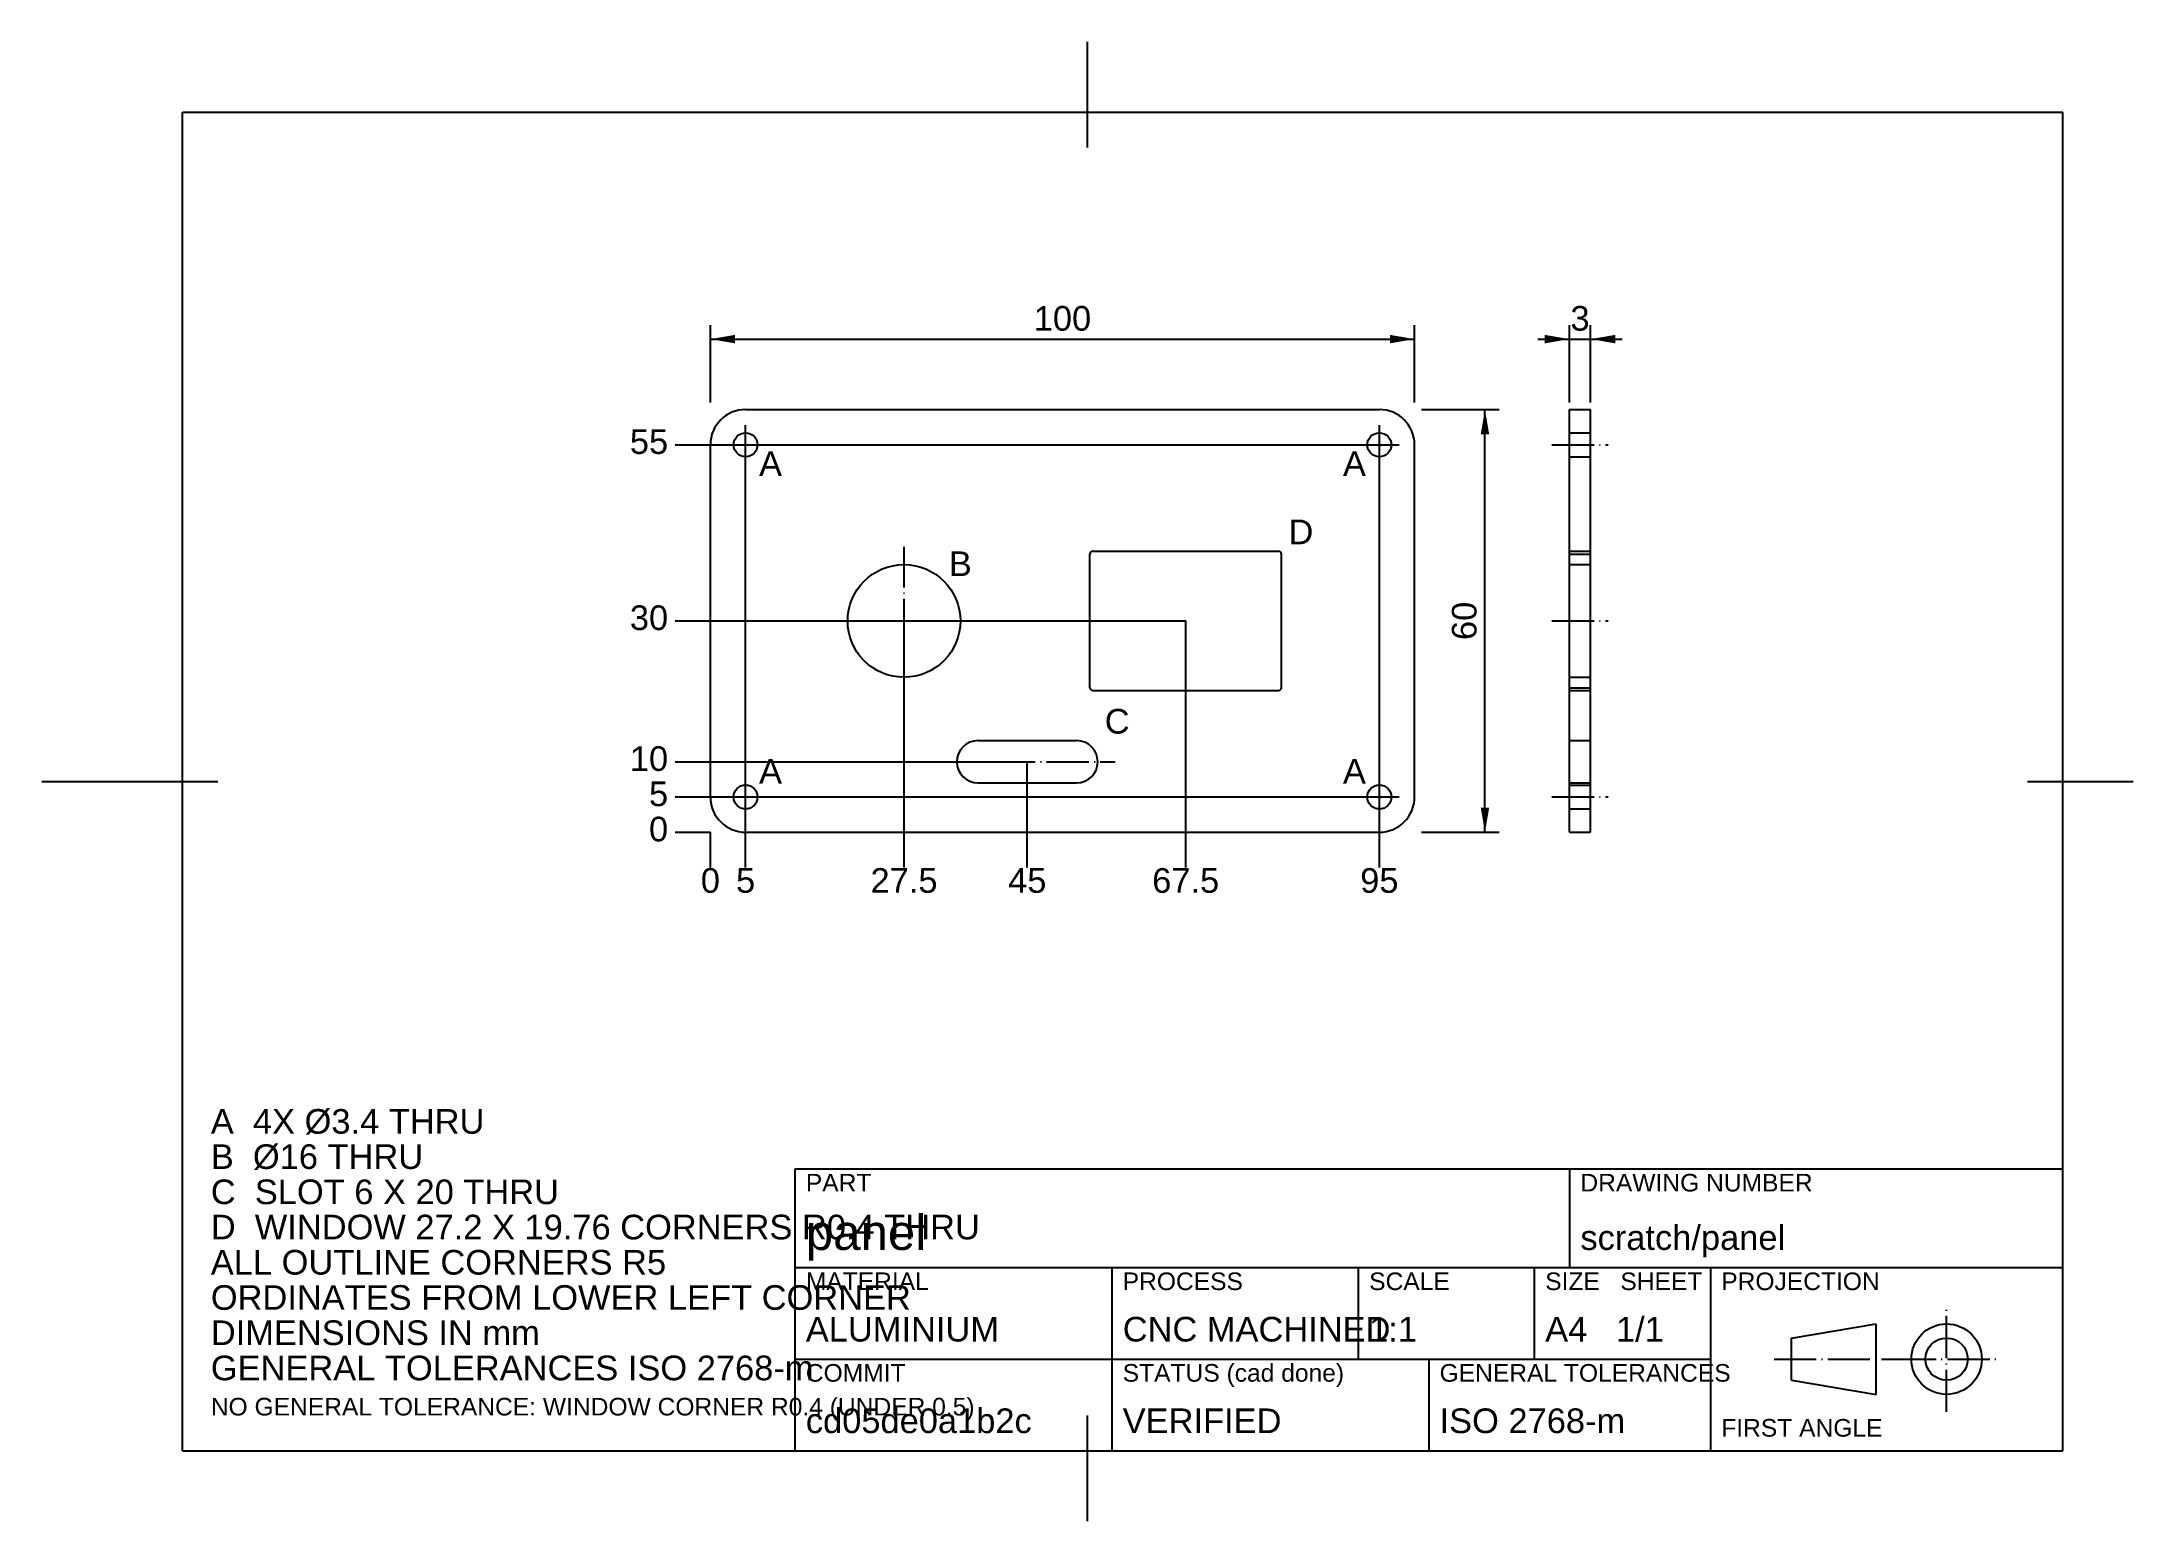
# Model space of a CAD drawing. Header units: millimetres. Extents: x 0 to 297, y 0 to 210.
import ezdxf
from ezdxf.enums import TextEntityAlignment as Align

# ---------------------------------------------------------------- set-up
doc = ezdxf.new("R2010")
doc.units = ezdxf.units.MM
doc.linetypes.add('CENTER', pattern=[7.625, 6, -0.75, 0.125, -0.75])
doc.linetypes.add('DASHED', pattern=[3.75, 3, -0.75])
for name, color, linetype in [('CENTRE', 1, 'CENTER'), ('DIM_ORD', 3, 'CONTINUOUS'), ('DIM_TEXT', 7, 'CONTINUOUS'), ('DIMENSION', 3, 'CONTINUOUS'), ('FRAME', 7, 'CONTINUOUS'), ('HIDDEN', 5, 'DASHED'), ('MARKS', 7, 'CONTINUOUS'), ('SMOOTH', 7, 'CONTINUOUS'), ('TEXT', 7, 'CONTINUOUS'), ('TITLE', 7, 'CONTINUOUS'), ('VISIBLE', 7, 'CONTINUOUS')]:
    doc.layers.add(name, color=color, linetype=linetype)
doc.styles.get("Standard").update_dxf_attribs({"font": 'arial.ttf'})

msp = doc.modelspace()

# ---------------------------------------------------------------- linework, layer by layer
at = {"layer": 'CENTRE'}
for p, q in [((99.946, 149.6), (99.946, 156)), ((189.946, 149.6), (189.946, 156)), ((96.746, 152.8), (103.146, 152.8)), ((186.746, 152.8), (193.146, 152.8)), ((214.446, 152.8), (222.446, 152.8)), ((122.446, 117.3), (122.446, 138.3)), ((111.946, 127.8), (132.946, 127.8)), ((214.446, 127.8), (222.446, 127.8)), ((127.446, 107.8), (152.446, 107.8)), ((99.946, 99.6), (99.946, 106)), ((189.946, 99.6), (189.946, 106)), ((96.746, 102.8), (103.146, 102.8)), ((186.746, 102.8), (193.146, 102.8)), ((214.446, 102.8), (222.446, 102.8)), ((270.5, 15.5), (270.5, 30.5)), ((246, 23), (263, 23)), ((263, 23), (278, 23))]:
    msp.add_line(p, q, dxfattribs=at)
at = {"layer": 'DIM_ORD'}
for p, q in [((89.946, 152.8), (189.946, 152.8)), ((99.946, 92.8), (99.946, 152.8)), ((189.946, 92.8), (189.946, 152.8)), ((89.946, 127.8), (162.446, 127.8)), ((122.446, 92.8), (122.446, 127.8)), ((162.446, 92.8), (162.446, 127.8)), ((89.946, 107.8), (139.946, 107.8)), ((139.946, 92.8), (139.946, 107.8)), ((89.946, 102.8), (189.946, 102.8)), ((89.946, 97.8), (94.946, 97.8)), ((94.946, 92.8), (94.946, 97.8))]:
    msp.add_line(p, q, dxfattribs=at)
at = {"layer": 'DIMENSION'}
for p, q in [((94.946, 158.8), (94.946, 169.8)), ((194.946, 158.8), (194.946, 169.8)), ((216.946, 158.8), (216.946, 169.8)), ((219.946, 158.8), (219.946, 169.8)), ((94.946, 167.8), (194.946, 167.8)), ((212.446, 167.8), (216.946, 167.8)), ((216.946, 167.8), (219.946, 167.8)), ((219.946, 167.8), (224.446, 167.8)), ((195.946, 157.8), (206.946, 157.8)), ((204.946, 97.8), (204.946, 157.8)), ((195.946, 97.8), (206.946, 97.8))]:
    msp.add_line(p, q, dxfattribs=at)
for points in [[(94.946, 167.8), (98.446, 167.2), (98.446, 168.4)], [(194.946, 167.8), (191.446, 168.4), (191.446, 167.2)], [(216.946, 167.8), (213.446, 168.4), (213.446, 167.2)], [(219.946, 167.8), (223.446, 167.2), (223.446, 168.4)], [(204.946, 157.8), (204.346, 154.3), (205.546, 154.3)], [(204.946, 97.8), (205.546, 101.3), (204.346, 101.3)]]:
    msp.add_solid(points, dxfattribs=at)
at = {"layer": 'FRAME'}
for p, q in [((20, 200), (287, 200)), ((20, 10), (20, 200)), ((287, 10), (287, 200)), ((107, 50), (287, 50)), ((107, 10), (107, 50)), ((287, 10), (287, 50)), ((20, 10), (287, 10)), ((107, 10), (287, 10))]:
    msp.add_line(p, q, dxfattribs=at)
at = {"layer": 'HIDDEN'}
for p, q in [((216.946, 154.5), (219.946, 154.5)), ((216.946, 151.1), (219.946, 151.1)), ((216.946, 137.68), (219.946, 137.68)), ((216.946, 137.28), (219.946, 137.28)), ((216.946, 135.8), (219.946, 135.8)), ((216.946, 119.8), (219.946, 119.8)), ((216.946, 118.32), (219.946, 118.32)), ((216.946, 117.92), (219.946, 117.92)), ((216.946, 110.8), (219.946, 110.8)), ((216.946, 104.8), (219.946, 104.8)), ((216.946, 104.5), (219.946, 104.5)), ((216.946, 101.1), (219.946, 101.1))]:
    msp.add_line(p, q, dxfattribs=at)
at = {"layer": 'MARKS'}
for p, q in [((148.5, 195), (148.5, 210)), ((0, 105), (25, 105)), ((282, 105), (297, 105)), ((148.5, 0), (148.5, 15))]:
    msp.add_line(p, q, dxfattribs=at)
at = {"layer": 'SMOOTH'}
for p, q in [((216.946, 152.8), (219.946, 152.8)), ((216.946, 102.8), (219.946, 102.8))]:
    msp.add_line(p, q, dxfattribs=at)
at = {"layer": 'TITLE'}
for p, q in [((107, 50), (217, 50)), ((107, 36), (107, 50)), ((217, 36), (217, 50)), ((217, 50), (287, 50)), ((217, 36), (217, 50)), ((287, 36), (287, 50)), ((107, 36), (217, 36)), ((107, 36), (152, 36)), ((107, 23), (107, 36)), ((152, 23), (152, 36)), ((152, 36), (187, 36)), ((152, 23), (152, 36)), ((187, 23), (187, 36)), ((187, 36), (212, 36)), ((187, 23), (187, 36)), ((212, 23), (212, 36)), ((212, 36), (237, 36)), ((212, 23), (212, 36)), ((217, 36), (287, 36)), ((237, 23), (237, 36)), ((237, 36), (287, 36)), ((237, 10), (237, 36)), ((287, 10), (287, 36)), ((248.5, 26), (260.5, 28)), ((260.5, 18), (260.5, 28)), ((248.5, 20), (248.5, 26)), ((107, 23), (152, 23)), ((107, 23), (152, 23)), ((107, 10), (107, 23)), ((152, 23), (187, 23)), ((152, 10), (152, 23)), ((152, 23), (197, 23)), ((152, 10), (152, 23)), ((187, 23), (212, 23)), ((197, 10), (197, 23)), ((197, 23), (237, 23)), ((197, 10), (197, 23)), ((212, 23), (237, 23)), ((237, 10), (237, 23)), ((248.5, 20), (260.5, 18)), ((107, 10), (152, 10)), ((152, 10), (197, 10)), ((197, 10), (237, 10)), ((237, 10), (287, 10))]:
    msp.add_line(p, q, dxfattribs=at)
for radius in [5, 3]:
    msp.add_circle((270.5, 23), radius, dxfattribs=at)
at = {"layer": 'VISIBLE'}
for p, q in [((99.946, 157.8), (189.946, 157.8)), ((216.946, 97.8), (216.946, 157.8)), ((216.946, 157.8), (219.946, 157.8)), ((219.946, 97.8), (219.946, 157.8)), ((94.946, 102.8), (94.946, 152.8)), ((194.946, 102.8), (194.946, 152.8)), ((148.846, 118.32), (148.846, 137.28)), ((149.246, 137.68), (175.646, 137.68)), ((176.046, 118.32), (176.046, 137.28)), ((149.246, 117.92), (175.646, 117.92)), ((132.946, 110.8), (146.946, 110.8)), ((132.946, 104.8), (146.946, 104.8)), ((99.946, 97.8), (189.946, 97.8)), ((216.946, 97.8), (219.946, 97.8))]:
    msp.add_line(p, q, dxfattribs=at)
for centre, radius in [((99.946, 152.8), 1.7), ((189.946, 152.8), 1.7), ((122.446, 127.8), 8), ((99.946, 102.8), 1.7), ((189.946, 102.8), 1.7)]:
    msp.add_circle(centre, radius, dxfattribs=at)
for centre, radius, start, end in [((99.946, 152.8), 5, 90, 180), ((189.946, 152.8), 5, 0, 90), ((149.246, 137.28), 0.4, 90, 180), ((175.646, 137.28), 0.4, 0, 90), ((149.246, 118.32), 0.4, 180, -90), ((175.646, 118.32), 0.4, -90, 0), ((132.946, 107.8), 3, 90, -90), ((146.946, 107.8), 3, -90, 90), ((99.946, 102.8), 5, 180, -90), ((189.946, 102.8), 5, -90, 0)]:
    msp.add_arc(centre, radius, start, end, dxfattribs=at)

# ---------------------------------------------------------------- texts
at = {"layer": 'DIM_ORD'}
for s, p in [('55', (88.946, 151.5)), ('30', (88.946, 126.5)), ('10', (88.946, 106.5)), ('5', (88.946, 101.5)), ('0', (88.946, 96.5))]:
    msp.add_text(s, height=3.5, dxfattribs=at).set_placement(p, align=Align.RIGHT)
for s, p in [('0', (94.946, 89.2)), ('5', (99.946, 89.2)), ('27.5', (122.446, 89.2)), ('45', (139.946, 89.2)), ('67.5', (162.446, 89.2)), ('95', (189.946, 89.2))]:
    msp.add_text(s, height=3.5, dxfattribs=at).set_placement(p, align=Align.CENTER)
at = {"layer": 'DIM_TEXT'}
for s, p in [('100', (144.946, 169)), ('3', (218.446, 169))]:
    msp.add_text(s, height=3.5, dxfattribs=at).set_placement(p, align=Align.CENTER)
msp.add_text('60', height=3.5, rotation=90, dxfattribs=at).set_placement((203.746, 127.8), align=Align.CENTER)
at = {"layer": 'TEXT'}
for s, height, p in [('A', 3.5, (101.855, 148.371)), ('D', 3.5, (177.046, 138.68)), ('B', 3.5, (128.81, 134.164)), ('C', 3.5, (150.946, 111.8)), ('A', 3.5, (101.855, 104.709)), ('A  4X %%c3.4 THRU', 3.5, (24, 55)), ('B  %%c16 THRU', 3.5, (24, 50)), ('C  SLOT 6 X 20 THRU', 3.5, (24, 45)), ('PART', 2.5, (108.5, 46.8)), ('DRAWING NUMBER', 2.5, (218.5, 46.8)), ('D  WINDOW 27.2 X 19.76 CORNERS R0.4 THRU', 3.5, (24, 40)), ('panel', 5, (108.5, 38.5)), ('scratch/panel', 3.5, (218.5, 38.5)), ('ALL OUTLINE CORNERS R5', 3.5, (24, 35)), ('ORDINATES FROM LOWER LEFT CORNER', 3.5, (24, 30)), ('MATERIAL', 2.5, (108.5, 32.8)), ('PROCESS', 2.5, (153.5, 32.8)), ('SCALE', 2.5, (188.5, 32.8)), ('SIZE   SHEET', 2.5, (213.5, 32.8)), ('PROJECTION', 2.5, (238.5, 32.8)), ('DIMENSIONS IN mm', 3.5, (24, 25)), ('ALUMINIUM', 3.5, (108.5, 25.5)), ('CNC MACHINED', 3.5, (153.5, 25.5)), ('1:1', 3.5, (188.5, 25.5)), ('A4   1/1', 3.5, (213.5, 25.5)), ('GENERAL TOLERANCES ISO 2768-m', 3.5, (24, 20)), ('COMMIT', 2.5, (108.5, 19.8)), ('STATUS (cad done)', 2.5, (153.5, 19.8)), ('GENERAL TOLERANCES', 2.5, (198.5, 19.8)), ('NO GENERAL TOLERANCE: WINDOW CORNER R0.4 (UNDER 0.5)', 2.5, (24, 15)), ('cd05de0a1b2c', 3.5, (108.5, 12.5)), ('VERIFIED', 3.5, (153.5, 12.5)), ('ISO 2768-m', 3.5, (198.5, 12.5)), ('FIRST ANGLE', 2.5, (238.5, 12))]:
    msp.add_text(s, height=height, dxfattribs=at).set_placement(p)
for p in [(188.037, 148.371), (188.037, 104.709)]:
    msp.add_text('A', height=3.5, dxfattribs=at).set_placement(p, align=Align.RIGHT)

doc.saveas('drawing.dxf')
